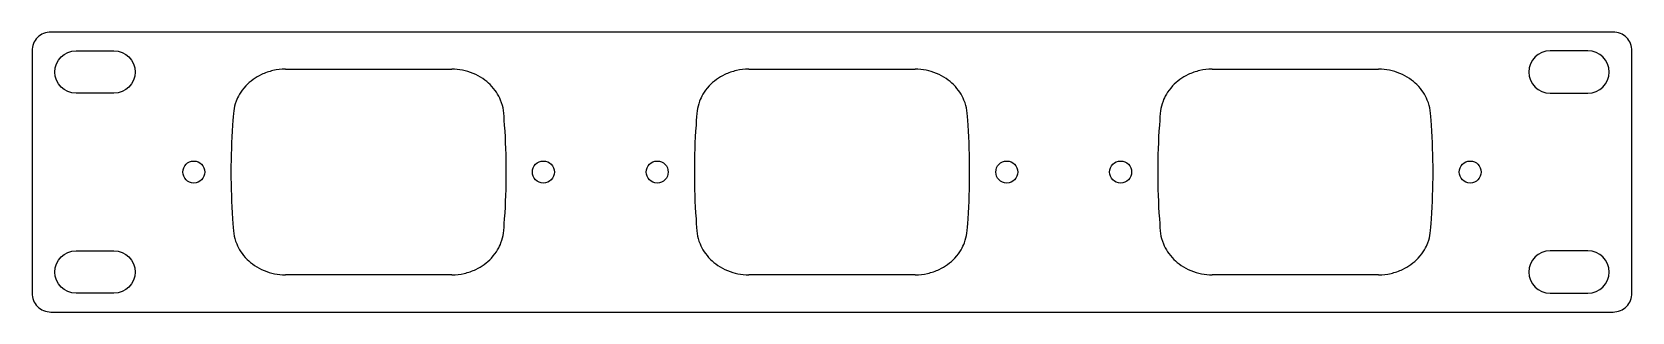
# Model space of a CAD drawing. Header units: millimetres. Extents: x -483 to -229, y -44 to 0.
import ezdxf

# ---------------------------------------------------------------- set-up
doc = ezdxf.new("R2010")
doc.units = ezdxf.units.MM
doc.layers.get('0').update_dxf_attribs({"linetype": 'CONTINUOUS'})

msp = doc.modelspace()

# ---------------------------------------------------------------- linework, layer by layer
for p, q in [((-442.38, -5.91), (-415.94, -5.91)), ((-368.82, -5.91), (-342.38, -5.91)), ((-295.26, -5.91), (-268.82, -5.91)), ((-415.94, -38.54), (-442.38, -38.54)), ((-342.38, -38.54), (-368.82, -38.54)), ((-268.82, -38.54), (-295.26, -38.54))]:
    msp.add_line(p, q)
for points in [[(-479.6, -44.45), (-231.6, -44.45, 0.414214), (-228.6, -41.45), (-228.6, -3, 0.414214), (-231.6, 0), (-479.6, 0, 0.414214), (-482.6, -3), (-482.6, -41.45, 0.414214)], [(-475.6, -2.98), (-469.6, -2.98, -1), (-469.6, -9.73), (-475.6, -9.73, -1)], [(-241.6, -2.98, 1), (-241.6, -9.73), (-235.6, -9.73, 1), (-235.6, -2.98)], [(-475.6, -34.73), (-469.6, -34.73, -1), (-469.6, -41.48), (-475.6, -41.48, -1)], [(-241.6, -34.73, 1), (-241.6, -41.48), (-235.6, -41.48, 1), (-235.6, -34.73)]]:
    msp.add_lwpolyline(points, format="xyb", close=True)
for centre in [(-456.91, -22.23), (-401.41, -22.23), (-383.35, -22.23), (-327.85, -22.23), (-309.79, -22.23), (-254.29, -22.23)]:
    msp.add_circle(centre, 1.75)
for points, knots in [([(-442.38, -5.91), (-443.04, -5.91), (-443.7, -5.98), (-444.98, -6.27), (-445.6, -6.48), (-447.12, -7.21), (-447.96, -7.82), (-449.5, -9.47), (-449.94, -10.36), (-450.62, -12.13), (-450.61, -12.64), (-450.76, -14.79)], [-1.66518, -1.66518, -1.66518, -1.66518, -1.477981, -1.477981, -1.291804, -1.291804, -0.999115, -0.999115, -0.647125, -0.647125, 0, 0, 0, 0]), ([(-407.57, -14.8), (-407.72, -12.61), (-407.7, -12.06), (-408.55, -10), (-409.08, -9.15), (-410.53, -7.69), (-411.43, -7.04), (-413.65, -6.13), (-414.8, -5.91), (-415.94, -5.91)], [-1.839743, -1.839743, -1.839743, -1.839743, -1.161766, -1.161766, -0.717698, -0.717698, -0.343944, -0.343944, 0, 0, 0, 0]), ([(-368.82, -5.91), (-369.48, -5.91), (-370.14, -5.98), (-371.42, -6.27), (-372.04, -6.48), (-373.56, -7.21), (-374.4, -7.82), (-375.94, -9.47), (-376.37, -10.36), (-377.05, -12.13), (-377.04, -12.64), (-377.19, -14.79)], [-1.666071, -1.666071, -1.666071, -1.666071, -1.478769, -1.478769, -1.29249, -1.29249, -0.99964, -0.99964, -0.647457, -0.647457, 0, 0, 0, 0]), ([(-334.01, -14.8), (-334.16, -12.61), (-334.14, -12.06), (-334.99, -10), (-335.51, -9.15), (-336.97, -7.69), (-337.87, -7.04), (-340.08, -6.13), (-341.23, -5.91), (-342.38, -5.91)], [-1.839789, -1.839789, -1.839789, -1.839789, -1.161766, -1.161766, -0.717698, -0.717698, -0.343944, -0.343944, 0, 0, 0, 0]), ([(-295.26, -5.91), (-295.92, -5.91), (-296.57, -5.98), (-297.85, -6.27), (-298.48, -6.48), (-299.99, -7.21), (-300.84, -7.82), (-302.37, -9.47), (-302.81, -10.36), (-303.49, -12.13), (-303.48, -12.64), (-303.63, -14.79)], [-1.66518, -1.66518, -1.66518, -1.66518, -1.477981, -1.477981, -1.291804, -1.291804, -0.999115, -0.999115, -0.647125, -0.647125, 0, 0, 0, 0]), ([(-260.44, -14.8), (-260.6, -12.61), (-260.58, -12.06), (-261.43, -10), (-261.95, -9.15), (-263.41, -7.69), (-264.31, -7.04), (-266.52, -6.13), (-267.67, -5.91), (-268.82, -5.91)], [-1.839698, -1.839698, -1.839698, -1.839698, -1.161766, -1.161766, -0.717698, -0.717698, -0.343944, -0.343944, 0, 0, 0, 0]), ([(-450.76, -14.79), (-450.93, -17.27), (-451.02, -19.75), (-451.02, -24.7), (-450.93, -27.18), (-450.76, -29.66)], [-1.487928, -1.487928, -1.487928, -1.487928, -0.743964, -0.743964, 0, 0, 0, 0]), ([(-407.57, -29.65), (-407.4, -27.18), (-407.31, -24.7), (-407.31, -19.75), (-407.4, -17.27), (-407.57, -14.8)], [-1.486545, -1.486545, -1.486545, -1.486545, -0.743273, -0.743273, 0, 0, 0, 0]), ([(-377.19, -14.79), (-377.37, -17.27), (-377.45, -19.75), (-377.45, -24.7), (-377.37, -27.18), (-377.19, -29.66)], [-1.487928, -1.487928, -1.487928, -1.487928, -0.743964, -0.743964, 0, 0, 0, 0]), ([(-334.01, -29.65), (-333.83, -27.18), (-333.75, -24.7), (-333.75, -19.75), (-333.83, -17.27), (-334.01, -14.8)], [-1.486545, -1.486545, -1.486545, -1.486545, -0.743273, -0.743273, 0, 0, 0, 0]), ([(-303.63, -14.79), (-303.8, -17.27), (-303.89, -19.75), (-303.89, -24.7), (-303.8, -27.18), (-303.63, -29.66)], [-1.487928, -1.487928, -1.487928, -1.487928, -0.743964, -0.743964, 0, 0, 0, 0]), ([(-260.44, -29.65), (-260.27, -27.18), (-260.18, -24.7), (-260.18, -19.75), (-260.27, -17.27), (-260.44, -14.8)], [-1.486545, -1.486545, -1.486545, -1.486545, -0.743273, -0.743273, 0, 0, 0, 0]), ([(-450.76, -29.66), (-450.6, -31.84), (-450.62, -32.39), (-449.77, -34.45), (-449.25, -35.3), (-447.79, -36.76), (-446.89, -37.41), (-444.68, -38.32), (-443.53, -38.54), (-442.38, -38.54)], [-1.839427, -1.839427, -1.839427, -1.839427, -1.161766, -1.161766, -0.717698, -0.717698, -0.343944, -0.343944, 0, 0, 0, 0]), ([(-415.94, -38.54), (-415.28, -38.54), (-414.63, -38.47), (-413.35, -38.18), (-412.72, -37.97), (-411.2, -37.24), (-410.36, -36.63), (-408.82, -34.98), (-408.39, -34.09), (-407.71, -32.32), (-407.72, -31.81), (-407.57, -29.65)], [-1.668959, -1.668959, -1.668959, -1.668959, -1.48116, -1.48116, -1.294387, -1.294387, -1.00103, -1.00103, -0.648215, -0.648215, 0, 0, 0, 0]), ([(-377.19, -29.66), (-377.04, -31.84), (-377.06, -32.39), (-376.21, -34.45), (-375.69, -35.3), (-374.23, -36.76), (-373.33, -37.41), (-371.12, -38.32), (-369.97, -38.54), (-368.82, -38.54)], [-1.83952, -1.83952, -1.83952, -1.83952, -1.161766, -1.161766, -0.717698, -0.717698, -0.343944, -0.343944, 0, 0, 0, 0]), ([(-342.38, -38.54), (-341.72, -38.54), (-341.06, -38.47), (-339.78, -38.18), (-339.16, -37.97), (-337.64, -37.24), (-336.8, -36.63), (-335.26, -34.98), (-334.83, -34.09), (-334.15, -32.32), (-334.16, -31.81), (-334.01, -29.65)], [-1.672501, -1.672501, -1.672501, -1.672501, -1.484292, -1.484292, -1.297113, -1.297113, -1.003119, -1.003119, -0.649537, -0.649537, 0, 0, 0, 0]), ([(-303.63, -29.66), (-303.48, -31.84), (-303.5, -32.39), (-302.65, -34.45), (-302.12, -35.3), (-300.67, -36.76), (-299.77, -37.41), (-297.55, -38.32), (-296.4, -38.54), (-295.26, -38.54)], [-1.839474, -1.839474, -1.839474, -1.839474, -1.161766, -1.161766, -0.717698, -0.717698, -0.343944, -0.343944, 0, 0, 0, 0]), ([(-268.82, -38.54), (-268.16, -38.54), (-267.5, -38.47), (-266.22, -38.18), (-265.6, -37.97), (-264.08, -37.24), (-263.24, -36.63), (-261.7, -34.98), (-261.26, -34.09), (-260.58, -32.32), (-260.59, -31.81), (-260.44, -29.65)], [-1.672501, -1.672501, -1.672501, -1.672501, -1.484292, -1.484292, -1.297113, -1.297113, -1.003119, -1.003119, -0.649537, -0.649537, 0, 0, 0, 0])]:
    msp.add_open_spline(points, degree=3, knots=knots)

doc.saveas('drawing.dxf')
